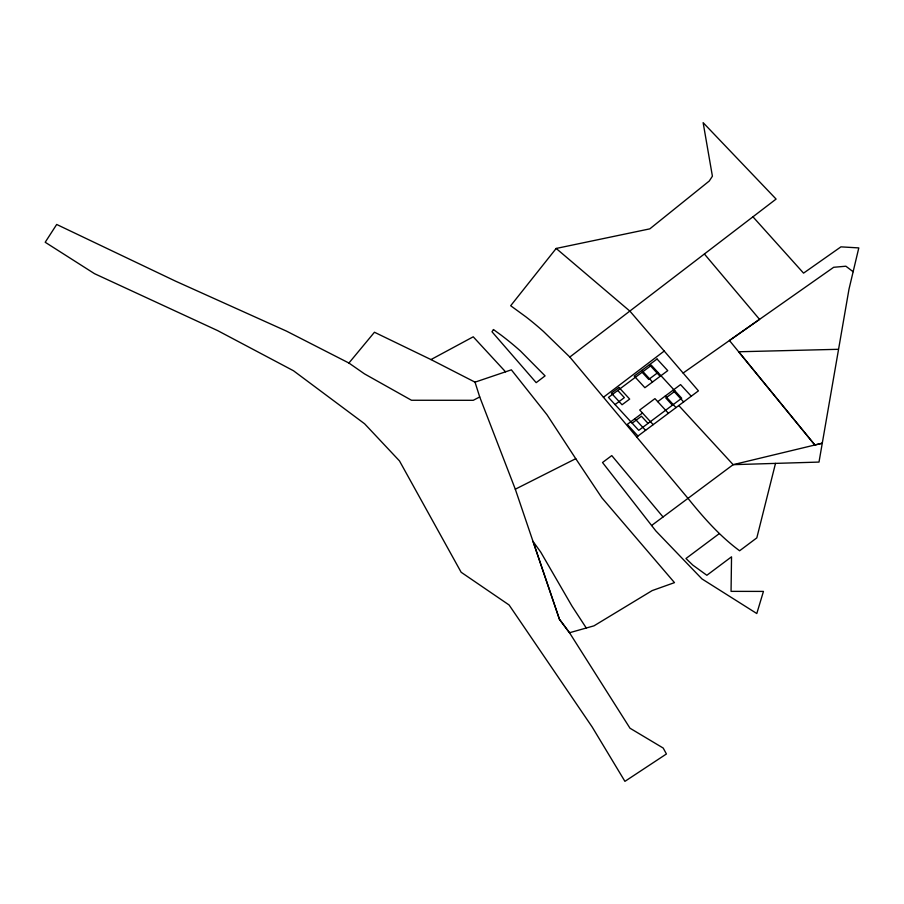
<?xml version="1.0" encoding="UTF-8"?>
<svg xmlns="http://www.w3.org/2000/svg" width="904" height="904" viewBox="0 0 904 904"><rect width="100%" height="100%" fill="white"/><g stroke="black" fill="none" stroke-linecap="round" stroke-linejoin="round"><path stroke-width="1.36" d="M752.964 216.836L803.554 273.132L840.935 246.86L858.8 247.911L848.992 289.178L819.001 462.08L733.155 464.667L651.603 525.495L602.516 462.509L611.771 455.593L663.027 516.964M775.508 463.39L756.817 537.869L739.608 550.773C719.742 536.095 703.425 517.495 687.989 498.353L569.814 357.046L543.462 331.463A442.553 358.041 -25.1 0 0 525.992 316.908L510.681 305.733L556.175 248.453L649.818 228.859L709.244 181.037L712.409 176.201L703.131 122.65L776.095 199.072L569.814 357.046M348.921 363.035L374.448 332.243L430.971 359.577L475.018 382.155L479.719 396.958L515.303 489.2L559.418 619.263L569.509 632.744L629.998 728.217L663.208 748.06L666.417 753.981L624.924 781.35L592.176 726.997L509.088 604.979L461.142 572.255L399.478 460.904L364.617 423.795L293.484 370.753L217.627 330.593L94.513 273.675L45.2 242.261L56.692 224.463L175.579 281.167L286.5 331.124L348.921 363.035L364.448 373.849L411.489 400.257L473.244 400.302L479.719 396.958M603.42 397.285L664.225 351.057M615.059 404.563L624.348 397.624L617.76 390.46M658.01 372.482L648.722 379.431L642.122 372.256M642.495 413.026L627.263 424.405L637.953 436.033M657.716 401.658L680.565 384.596L691.255 396.212M632.156 423.162L641.456 416.224L648.044 423.388M675.107 391.082L665.819 398.02L672.406 405.195M636.653 437.005L698.43 390.856L629.975 311.213L556.175 248.453M719.155 533.71L685.966 558.514L692.871 565.158L706.86 575.283L731.539 556.807L731.053 591.363L763.451 591.408L756.795 613.534L701.945 578.91L655.875 530.964L651.603 525.495M683.119 373.047L759.552 319.361L704.442 254.069M430.971 359.577L473.233 336.808L505.539 371.815M515.303 489.2L575.758 458.69L601.849 497.765L674.486 582.628L652.168 590.594L593.962 625.851L569.497 632.744L559.429 619.251L533.055 541.451L540.728 552.107L571.949 606.042L586.278 628.02M475.018 382.155L511.37 369.838L546.976 414.733L575.758 458.69M838.404 349.306L738.658 351.769L814.854 444.994L822.244 443.231L733.155 464.667L678.768 405.534M853.127 271.72L845.884 266.217L833.669 267.29L729.449 340.503L814.854 444.994M649.434 364.707L660.123 376.324M672.949 390.279L683.639 401.907M641.817 370.391L652.507 382.019M665.333 395.963L676.022 407.591M668.406 413.275L654.948 398.63L639.716 410.009L653.185 424.654M634.879 418.721L645.569 430.338M493.46 329.553L491.991 331.757L536.185 382.652L545.078 375.883L520.568 351.125A414.925 335.689 -25.1 0 0 500.929 334.988L493.46 329.553M618.98 387.454L611.364 393.138L622.054 404.766L629.67 399.082L618.98 387.454M657.05 359.012L634.212 376.075L644.891 387.703L667.74 370.64L657.05 359.012M651.422 365.318L608.471 397.398L638.755 430.338L681.706 398.246L651.422 365.318"/></g></svg>
